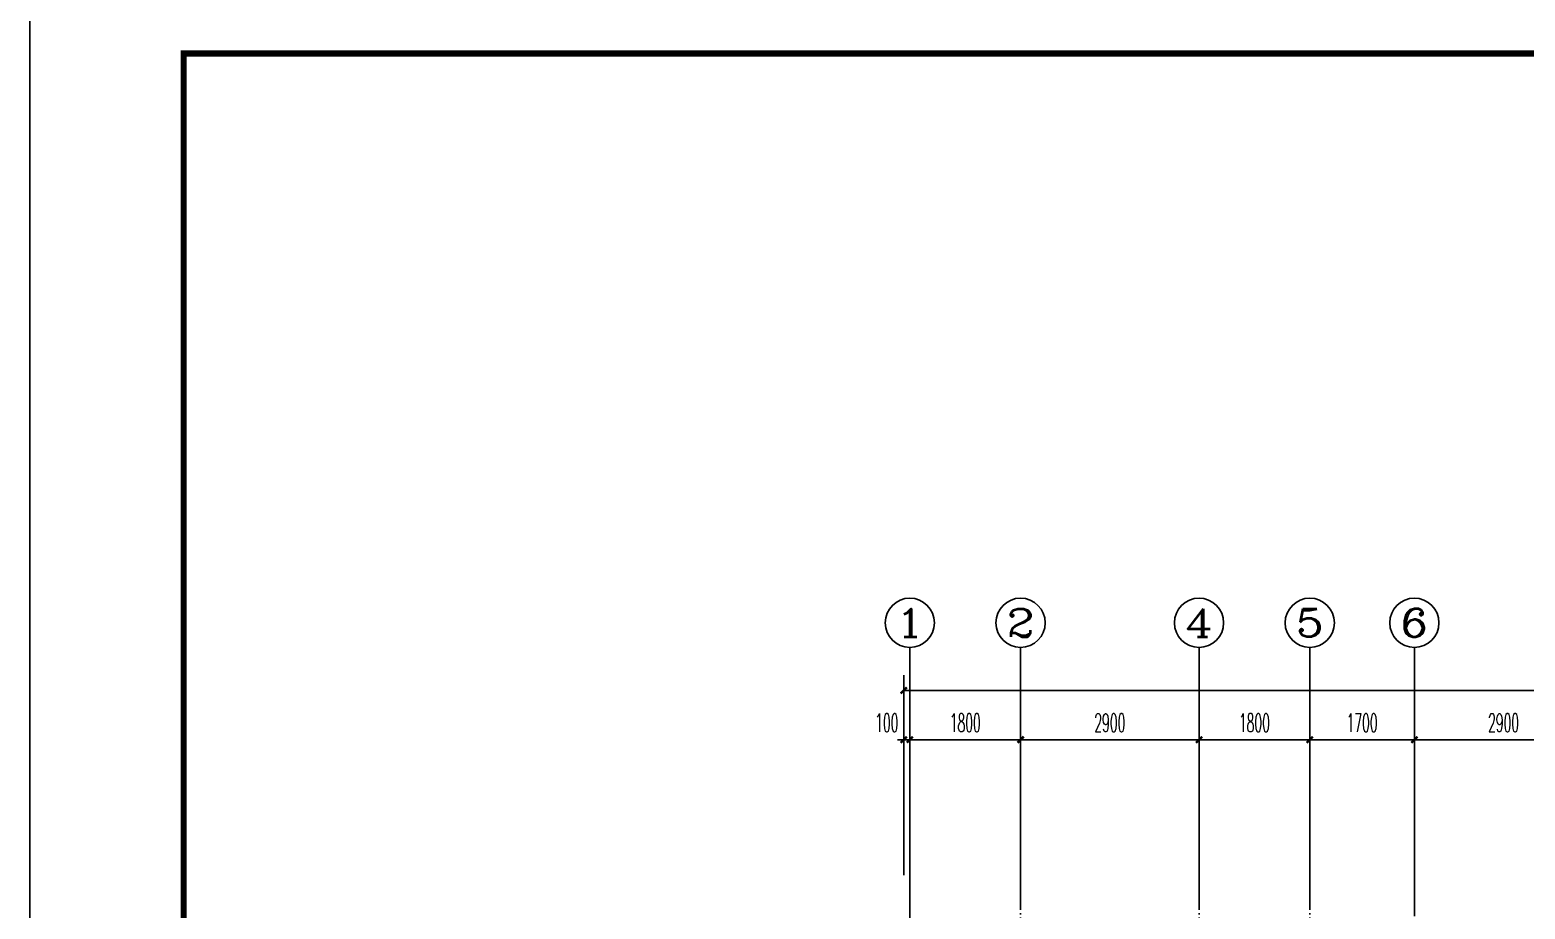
# Model space of a CAD drawing. Extents: x 27938 to 1507990, y 110129 to 923079.
# Drawn here: x 813614 to 837917, y 455330 to 469616 of the extents above; entities that cross this region are included whole.
import ezdxf
from ezdxf.enums import TextEntityAlignment as Align

# ---------------------------------------------------------------- set-up
doc = ezdxf.new("R2010")
doc.units = 0
doc.header["$LTSCALE"] = 1000
doc.header["$MEASUREMENT"] = 0
doc.linetypes.add('DOTE', pattern=[2.42, 2, -0.2, 0.02, -0.2])
for name, color, linetype in [('AXIS', 3, 'Continuous'), ('AXIS_TEXT', 7, 'Continuous'), ('DOTE', 1, 'Continuous'), ('图框', 140, 'Continuous')]:
    doc.layers.add(name, color=color, linetype=linetype)
doc.layers.add('yichutu', color=7, linetype='Continuous', true_color=0xffffff, plot=False)
doc.styles.add('_TCH_AXIS', font='COMPLEX', dxfattribs={"bigfont": 'GBCBIG'})
doc.styles.add('_TCH_DIM_T3', font='SIMPLEX.shx', dxfattribs={"width": 0.494118, "bigfont": 'GBCBIG.shx'})
doc.styles.add('COMPLEX', font='COMPLEX')
doc.dimstyles.new('_TCH_ARCH&&100', dxfattribs={"dimtxt": 297.5, "dimasz": 100, "dimexe": 250, "dimexo": 300, "dimgap": 126.25, "dimtad": 1, "dimdec": 0, "dimzin": 0, "dimdsep": 46, "dimtxsty": '_TCH_DIM_T3', "dimblk": 'ARCHTICK', "dimcen": 0.09, "dimclrt": 4, "dimazin": 2, "dimtfac": 1, "dimtdec": 0, "dimtix": 1, "dimtmove": 2, "dimatfit": 3, "dimfxl": 100, "dimtolj": 1, "dimtzin": 0, "dimarcsym": 0})

# ---------------------------------------------------------------- blocks, each defined once
blk = doc.blocks.new('TK')
at = {"layer": '图框'}
blk.add_lwpolyline([(465375, 548714), (549475, 548714), (549475, 489314), (465375, 489314)], close=True, dxfattribs=at)
blk.add_lwpolyline([(465375, 548714), (549475, 548714), (549475, 489314), (465375, 489314)], close=True, dxfattribs=at)
at = {"layer": '图框', "const_width": 100}
blk.add_lwpolyline([(548475, 490314), (548475, 547714), (467875, 547714), (467875, 490314)], close=True, dxfattribs=at)
blk = doc.blocks.new('yct-841-594-84100-59399.9999999999-100-1000.0')
at = {"layer": 'yichutu', "color": 7, "true_color": 0xffffff}
blk.add_lwpolyline([(0, 0), (0, 59400), (84100, 59400), (84100, 0)], close=True, dxfattribs=at)
blk = doc.blocks.new('GDGDGDSDA')
at = {"layer": 'DOTE', "color": 0, "linetype": 'DOTE', "ltscale": 0.3}
for p, q in [((419335, 376108), (419335, 359558)), ((421135, 367858), (421135, 376108)), ((424035, 367858), (424035, 376108)), ((425835, 367858), (425835, 376108)), ((427535, 370658), (427535, 376108))]:
    blk.add_line(p, q, dxfattribs=at)
blk = doc.blocks.new('_ArchTick')
at = {"color": 0, "linetype": 'ByBlock', "const_width": 0.4}
blk.add_lwpolyline([(-0.5, -0.5), (0.5, 0.5)], dxfattribs=at)
blk = doc.blocks.new('*D941')
at = {"layer": 'AXIS', "color": 0, "lineweight": -2}
for p, q in [((827817, 455882), (827817, 458332)), ((827917, 455882), (827917, 458332)), ((827817, 458082), (827717, 458082)), ((827817, 458082), (827917, 458082)), ((827917, 458082), (828017, 458082))]:
    blk.add_line(p, q, dxfattribs=at)
at = {"layer": 'Defpoints', "color": 0}
for p in [(827917, 458082), (827817, 455582), (827917, 455582)]:
    blk.add_point(p, dxfattribs=at)
at = {"layer": 'AXIS', "color": 0, "lineweight": -2, "xscale": 100, "yscale": 100, "zscale": 100}
blk.add_blockref('_ArchTick', (827817, 458082), dxfattribs=at)
at = {"layer": 'AXIS', "color": 0, "lineweight": -2, "xscale": 100, "yscale": 100, "zscale": 100, "rotation": 180}
blk.add_blockref('_ArchTick', (827917, 458082), dxfattribs=at)
at = {"layer": 'AXIS', "color": 4, "insert": (827542, 458357), "char_height": 297.5, "attachment_point": 5, "style": '_TCH_DIM_T3'}
blk.add_mtext('\\A1;100', dxfattribs=at)
blk = doc.blocks.new('*D942')
at = {"layer": 'AXIS', "color": 0, "lineweight": -2}
for p, q in [((827917, 455882), (827917, 458332)), ((829717, 455882), (829717, 458332)), ((827917, 458082), (829717, 458082))]:
    blk.add_line(p, q, dxfattribs=at)
at = {"layer": 'Defpoints', "color": 0}
for p in [(829717, 458082), (827917, 455582), (829717, 455582)]:
    blk.add_point(p, dxfattribs=at)
at = {"layer": 'AXIS', "color": 0, "lineweight": -2, "xscale": 100, "yscale": 100, "zscale": 100, "rotation": 180}
blk.add_blockref('_ArchTick', (827917, 458082), dxfattribs=at)
at = {"layer": 'AXIS', "color": 0, "lineweight": -2, "xscale": 100, "yscale": 100, "zscale": 100}
blk.add_blockref('_ArchTick', (829717, 458082), dxfattribs=at)
at = {"layer": 'AXIS', "color": 4, "insert": (828817, 458357), "char_height": 297.5, "attachment_point": 5, "style": '_TCH_DIM_T3'}
blk.add_mtext('\\A1;1800', dxfattribs=at)
blk = doc.blocks.new('*D943')
at = {"layer": 'AXIS', "color": 0, "lineweight": -2}
for p, q in [((829717, 455882), (829717, 458332)), ((832617, 455882), (832617, 458332)), ((829717, 458082), (832617, 458082))]:
    blk.add_line(p, q, dxfattribs=at)
at = {"layer": 'Defpoints', "color": 0}
for p in [(832617, 458082), (829717, 455582), (832617, 455582)]:
    blk.add_point(p, dxfattribs=at)
at = {"layer": 'AXIS', "color": 0, "lineweight": -2, "xscale": 100, "yscale": 100, "zscale": 100, "rotation": 180}
blk.add_blockref('_ArchTick', (829717, 458082), dxfattribs=at)
at = {"layer": 'AXIS', "color": 0, "lineweight": -2, "xscale": 100, "yscale": 100, "zscale": 100}
blk.add_blockref('_ArchTick', (832617, 458082), dxfattribs=at)
at = {"layer": 'AXIS', "color": 4, "insert": (831167, 458357), "char_height": 297.5, "attachment_point": 5, "style": '_TCH_DIM_T3'}
blk.add_mtext('\\A1;2900', dxfattribs=at)
blk = doc.blocks.new('*D944')
at = {"layer": 'AXIS', "color": 0, "lineweight": -2}
for p, q in [((832617, 455882), (832617, 458332)), ((834417, 455882), (834417, 458332)), ((832617, 458082), (834417, 458082))]:
    blk.add_line(p, q, dxfattribs=at)
at = {"layer": 'Defpoints', "color": 0}
for p in [(834417, 458082), (832617, 455582), (834417, 455582)]:
    blk.add_point(p, dxfattribs=at)
at = {"layer": 'AXIS', "color": 0, "lineweight": -2, "xscale": 100, "yscale": 100, "zscale": 100, "rotation": 180}
blk.add_blockref('_ArchTick', (832617, 458082), dxfattribs=at)
at = {"layer": 'AXIS', "color": 0, "lineweight": -2, "xscale": 100, "yscale": 100, "zscale": 100}
blk.add_blockref('_ArchTick', (834417, 458082), dxfattribs=at)
at = {"layer": 'AXIS', "color": 4, "insert": (833517, 458357), "char_height": 297.5, "attachment_point": 5, "style": '_TCH_DIM_T3'}
blk.add_mtext('\\A1;1800', dxfattribs=at)
blk = doc.blocks.new('*D945')
at = {"layer": 'AXIS', "color": 0, "lineweight": -2}
for p, q in [((834417, 455882), (834417, 458332)), ((836117, 455882), (836117, 458332)), ((834417, 458082), (836117, 458082))]:
    blk.add_line(p, q, dxfattribs=at)
at = {"layer": 'Defpoints', "color": 0}
for p in [(836117, 458082), (834417, 455582), (836117, 455582)]:
    blk.add_point(p, dxfattribs=at)
at = {"layer": 'AXIS', "color": 0, "lineweight": -2, "xscale": 100, "yscale": 100, "zscale": 100, "rotation": 180}
blk.add_blockref('_ArchTick', (834417, 458082), dxfattribs=at)
at = {"layer": 'AXIS', "color": 0, "lineweight": -2, "xscale": 100, "yscale": 100, "zscale": 100}
blk.add_blockref('_ArchTick', (836117, 458082), dxfattribs=at)
at = {"layer": 'AXIS', "color": 4, "insert": (835267, 458357), "char_height": 297.5, "attachment_point": 5, "style": '_TCH_DIM_T3'}
blk.add_mtext('\\A1;1700', dxfattribs=at)
blk = doc.blocks.new('*D946')
at = {"layer": 'AXIS', "color": 0, "lineweight": -2}
for p, q in [((836117, 455882), (836117, 458332)), ((839017, 455882), (839017, 458332)), ((836117, 458082), (839017, 458082))]:
    blk.add_line(p, q, dxfattribs=at)
at = {"layer": 'Defpoints', "color": 0}
for p in [(839017, 458082), (836117, 455582), (839017, 455582)]:
    blk.add_point(p, dxfattribs=at)
at = {"layer": 'AXIS', "color": 0, "lineweight": -2, "xscale": 100, "yscale": 100, "zscale": 100, "rotation": 180}
blk.add_blockref('_ArchTick', (836117, 458082), dxfattribs=at)
at = {"layer": 'AXIS', "color": 0, "lineweight": -2, "xscale": 100, "yscale": 100, "zscale": 100}
blk.add_blockref('_ArchTick', (839017, 458082), dxfattribs=at)
at = {"layer": 'AXIS', "color": 4, "insert": (837567, 458357), "char_height": 297.5, "attachment_point": 5, "style": '_TCH_DIM_T3'}
blk.add_mtext('\\A1;2900', dxfattribs=at)
blk = doc.blocks.new('*D953')
at = {"layer": 'AXIS', "color": 0, "lineweight": -2}
for p, q in [((827817, 455882), (827817, 459132)), ((878017, 455882), (878017, 459132)), ((827817, 458882), (878017, 458882))]:
    blk.add_line(p, q, dxfattribs=at)
at = {"layer": 'Defpoints', "color": 0}
for p in [(878017, 458882), (827817, 455582), (878017, 455582)]:
    blk.add_point(p, dxfattribs=at)
at = {"layer": 'AXIS', "color": 0, "lineweight": -2, "xscale": 100, "yscale": 100, "zscale": 100, "rotation": 180}
blk.add_blockref('_ArchTick', (827817, 458882), dxfattribs=at)
at = {"layer": 'AXIS', "color": 0, "lineweight": -2, "xscale": 100, "yscale": 100, "zscale": 100}
blk.add_blockref('_ArchTick', (878017, 458882), dxfattribs=at)
at = {"layer": 'AXIS', "color": 4, "insert": (852917, 459157), "char_height": 297.5, "attachment_point": 5, "style": '_TCH_DIM_T3'}
blk.add_mtext('\\A1;50200', dxfattribs=at)
blk = doc.blocks.new('_AXISO')
blk.add_circle((0, 0), 0.5)
at = {"layer": 'AXIS_TEXT', "style": 'COMPLEX', "width": 1.041667}
blk.add_attdef('A', text='', height=0.56, dxfattribs=at).set_placement((-0.25, -0.28), (0.25, -0.28), align=Align.FIT)

msp = doc.modelspace()

# ---------------------------------------------------------------- linework, layer by layer
at = {"layer": 'AXIS', "color": 8}
for p, q in [((827916.6, 455582.1), (827916.6, 459582.1)), ((829716.6, 455582.1), (829716.6, 459582.1)), ((832616.6, 455582.1), (832616.6, 459582.1)), ((834416.6, 455582.1), (834416.6, 459582.1)), ((836116.6, 455582.1), (836116.6, 459582.1))]:
    msp.add_line(p, q, dxfattribs=at)

# ---------------------------------------------------------------- block references
msp.add_blockref('TK', (348239.1, -78481.8))
ref = msp.add_blockref('_AXISO', (827916.6, 459982.1), dxfattribs=dict(at, xscale=800, yscale=800, zscale=800))
ref.add_attrib('A', '1', dxfattribs={"layer": 'AXIS_TEXT', "color": 8, "ltscale": 0.5, "height": 452.5, "style": '_TCH_AXIS', "width": 2.333333}).set_placement((827690.3, 459755.8), (828142.9, 459755.8), align=Align.FIT)
ref = msp.add_blockref('_AXISO', (829716.6, 459982.1), dxfattribs=dict(at, xscale=800, yscale=800, zscale=800))
ref.add_attrib('A', '2', dxfattribs={"layer": 'AXIS_TEXT', "color": 8, "ltscale": 0.5, "height": 452.5, "style": '_TCH_AXIS', "width": 1.5}).set_placement((829490.3, 459755.8), (829942.9, 459755.8), align=Align.FIT)
ref = msp.add_blockref('_AXISO', (832616.6, 459982.1), dxfattribs=dict(at, xscale=800, yscale=800, zscale=800))
ref.add_attrib('A', '4', dxfattribs={"layer": 'AXIS_TEXT', "color": 8, "ltscale": 0.5, "height": 452.5, "style": '_TCH_AXIS', "width": 1.3125}).set_placement((832390.3, 459755.8), (832842.9, 459755.8), align=Align.FIT)
ref = msp.add_blockref('_AXISO', (834416.6, 459982.1), dxfattribs=dict(at, xscale=800, yscale=800, zscale=800))
ref.add_attrib('A', '5', dxfattribs={"layer": 'AXIS_TEXT', "color": 8, "ltscale": 0.5, "height": 452.5, "style": '_TCH_AXIS', "width": 1.5}).set_placement((834190.3, 459755.8), (834642.9, 459755.8), align=Align.FIT)
ref = msp.add_blockref('_AXISO', (836116.6, 459982.1), dxfattribs=dict(at, xscale=800, yscale=800, zscale=800))
ref.add_attrib('A', '6', dxfattribs={"layer": 'AXIS_TEXT', "color": 8, "ltscale": 0.5, "height": 452.5, "style": '_TCH_AXIS', "width": 1.5}).set_placement((835890.3, 459755.8), (836342.9, 459755.8), align=Align.FIT)
at = {"layer": 'DOTE', "color": 169}
msp.add_blockref('GDGDGDSDA', (408581.8, 79473.8), dxfattribs=at)
at = {"layer": 'yichutu'}
msp.add_blockref('yct-841-594-84100-59399.9999999999-100-1000.0', (813614.1, 410831.9), dxfattribs=at)

# ---------------------------------------------------------------- dimensions: what is measured, and where the dimension line sits
at = {"layer": 'AXIS', "color": 8}
for p1, p2, distance, picture, middle in [((827816.6, 455582.1), (878016.6, 455582.1), 3300, '*D953', (852916.6, 459157.1)), ((827916.6, 455582.1), (829716.6, 455582.1), 2500, '*D942', (828816.6, 458357.1)), ((829716.6, 455582.1), (832616.6, 455582.1), 2500, '*D943', (831166.6, 458357.1)), ((832616.6, 455582.1), (834416.6, 455582.1), 2500, '*D944', (833516.6, 458357.1)), ((834416.6, 455582.1), (836116.6, 455582.1), 2500, '*D945', (835266.6, 458357.1)), ((836116.6, 455582.1), (839016.6, 455582.1), 2500, '*D946', (837566.6, 458357.1))]:
    dim = msp.add_aligned_dim(p1=p1, p2=p2, distance=distance, dimstyle='_TCH_ARCH&&100', dxfattribs=at)
    dim.commit()
    dim.dimension.update_dxf_attribs({"geometry": picture, "text_midpoint": middle})
dim = msp.add_linear_dim(base=(827916.6, 458082.1), p1=(827816.6, 455582.1), p2=(827916.6, 455582.1), angle=0, dimstyle='_TCH_ARCH&&100', dxfattribs=at)
dim.commit()
dim.dimension.update_dxf_attribs({"geometry": '*D941', "text_midpoint": (827541.6, 458357.1), "dimtype": 129})

doc.saveas('drawing.dxf')
